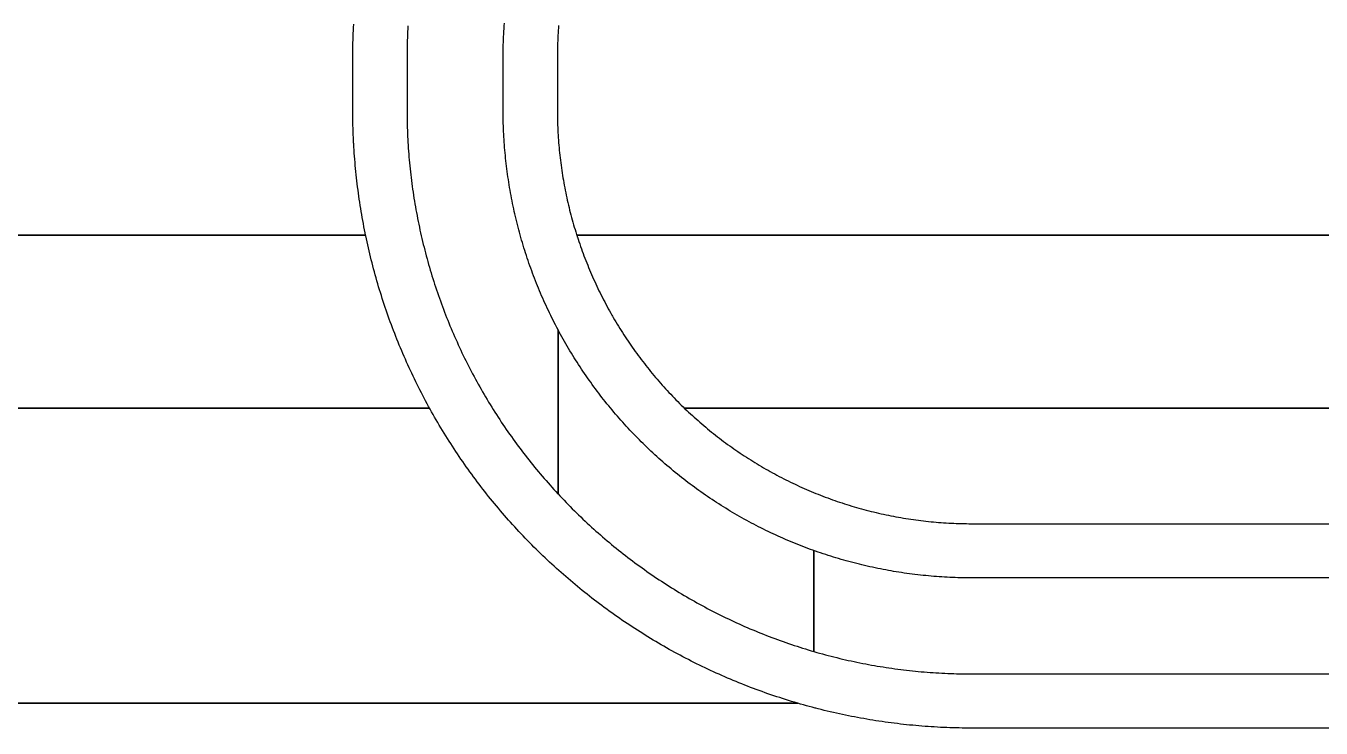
# Model space of a CAD drawing. Extents: x -3400 to 6900, y -3400 to 6900.
# Drawn here: x -1551.3 to -1216.9, y -568.9 to -387.5 of the extents above; entities that cross this region are included whole.
import ezdxf

# ---------------------------------------------------------------- set-up
doc = ezdxf.new("R2010")
doc.units = 0
doc.layers.add('XOR', color=1, linetype='CONTINUOUS')

# ---------------------------------------------------------------- blocks, each defined once
blk = doc.blocks.new('CHIP_XOR')
at = {"layer": '5'}
for points in [[(-1552.693, -487.444), (-1552.735, -488.2055), (-1552.773, -488.968), (-1552.807, -489.73), (-1552.837, -490.493), (-1552.863, -491.2555), (-1552.8845, -492.018), (-1552.9025, -492.781), (-1552.9165, -493.544), (-1552.9265, -494.307), (-1552.9325, -495.07), (-1552.9345, -495.8335), (-1552.9345, -509.1665), (-1552.9325, -509.93), (-1552.9265, -510.693), (-1552.9165, -511.456), (-1552.9025, -512.219), (-1552.8845, -512.982), (-1552.863, -513.7445), (-1552.837, -514.507), (-1552.807, -515.27), (-1552.773, -516.032), (-1552.735, -516.7945), (-1552.693, -517.556), (-1552.647, -518.318), (-1552.597, -519.0795), (-1552.5435, -519.8405), (-1552.4855, -520.6015), (-1552.4235, -521.362), (-1552.3575, -522.1225), (-1552.288, -522.8825), (-1552.214, -523.642), (-1552.1365, -524.401), (-1552.0545, -525.1595), (-1551.969, -525.918), (-1551.879, -526.676), (-1551.7855, -527.433), (-1551.688, -528.19), (-1551.586, -528.9465), (-1551.4805, -529.702), (-1551.371, -530.4575), (-1551.2575, -531.212), (-1551.1405, -531.966), (-1551.019, -532.7195), (-1550.8935, -533.472), (-1550.7645, -534.224), (-1550.6315, -534.9755), (-1550.494, -535.7265), (-1550.353, -536.476), (-1550.208, -537.2255), (-1550.0595, -537.974), (-1549.9065, -538.7215), (-1549.75, -539.4685), (-1549.589, -540.2145), (-1549.4245, -540.9595), (-1549.2565, -541.704), (-1549.084, -542.4475), (-1548.908, -543.19), (-1548.7275, -543.9315), (-1548.5435, -544.672), (-1548.356, -545.4115), (-1548.164, -546.15), (-1547.9685, -546.888), (-1547.769, -547.6245), (-1547.566, -548.36), (-1547.3585, -549.0945), (-1547.1475, -549.828), (-1546.933, -550.56), (-1546.7145, -551.291), (-1546.492, -552.021), (-1546.2655, -552.75), (-1546.0355, -553.4775), (-1545.8015, -554.204), (-1545.564, -554.929), (-1545.3225, -555.653), (-1545.077, -556.3755), (-1544.828, -557.097), (-1544.575, -557.817), (-1544.3185, -558.5355), (-1544.058, -559.253), (-1543.794, -559.9685), (-1543.526, -560.6835), (-1543.2545, -561.3965), (-1542.979, -562.108), (-1542.7, -562.8185), (-1542.4175, -563.527), (-1542.131, -564.2345), (-1541.8405, -564.94), (-1541.547, -565.6445), (-1541.249, -566.347), (-1540.948, -567.0485), (-1540.643, -567.748), (-1540.3345, -568.446), (-1540.0225, -569.142), (-1539.7065, -569.837), (-1539.387, -570.53), (-1539.064, -571.221), (-1538.737, -571.911), (-1538.407, -572.5985), (-1538.073, -573.285), (-1537.7355, -573.9695), (-1537.3945, -574.652), (-1537.0495, -575.333), (-1536.7015, -576.012), (-1536.3495, -576.689), (-1535.9945, -577.3645), (-1535.6355, -578.038), (-1535.273, -578.7095), (-1534.907, -579.379), (-1534.538, -580.047), (-1534.165, -580.7125), (-1533.7885, -581.3765), (-1533.409, -582.0385), (-1533.0255, -582.698), (-1532.639, -583.356), (-1532.2485, -584.012), (-1531.855, -584.6655), (-1531.458, -585.3175), (-1531.0575, -585.967), (-1530.6535, -586.6145), (-1530.2465, -587.26), (-1529.836, -587.903), (-1529.422, -588.544), (-1529.0045, -589.183), (-1528.584, -589.82), (-1528.16, -590.4545), (-1527.733, -591.0865), (-1527.302, -591.7165), (-1526.8685, -592.3445), (-1526.431, -592.97), (-1525.991, -593.593), (-1525.547, -594.214), (-1525.1, -594.8325), (-1524.65, -595.4485), (-1524.1965, -596.0625), (-1523.74, -596.674), (-1523.2805, -597.283), (-1522.8175, -597.8895), (-1522.351, -598.494), (-1521.882, -599.0955), (-1521.4095, -599.695), (-1520.934, -600.2915), (-1520.455, -600.886), (-1519.9735, -601.4775), (-1519.4885, -602.067), (-1519.0005, -602.6535), (-1518.5095, -603.238), (-1518.0155, -603.8195), (-1517.5185, -604.3985), (-1517.018, -604.9745), (-1516.515, -605.5485), (-1516.009, -606.1195), (-1515.5, -606.688), (-1514.9875, -607.254), (-1514.4725, -607.817), (-1513.9545, -608.377), (-1513.9385, -608.3945), (-1513.9385, -565.9775), (-1514.2635, -565.3625), (-1514.585, -564.7455), (-1514.903, -564.1265), (-1515.2175, -563.506), (-1515.5285, -562.8835), (-1515.836, -562.2595), (-1516.1395, -561.6335), (-1516.4395, -561.0055), (-1516.736, -560.376), (-1517.029, -559.745), (-1517.318, -559.112), (-1517.6035, -558.4775), (-1517.8855, -557.8415), (-1518.164, -557.204), (-1518.4385, -556.5645), (-1518.709, -555.9235), (-1518.9765, -555.2815), (-1519.24, -554.6375), (-1519.4995, -553.992), (-1519.7555, -553.345), (-1520.008, -552.6965), (-1520.2565, -552.0465), (-1520.5015, -551.3955), (-1520.7425, -550.7425), (-1520.98, -550.0885), (-1521.2135, -549.4335), (-1521.4435, -548.7765), (-1521.6695, -548.1185), (-1521.8915, -547.459), (-1522.11, -546.7985), (-1522.3245, -546.137), (-1522.5355, -545.4735), (-1522.7425, -544.8095), (-1522.9455, -544.144), (-1523.145, -543.4775), (-1523.3405, -542.8095), (-1523.532, -542.141), (-1523.72, -541.471), (-1523.904, -540.8), (-1524.084, -540.128), (-1524.26, -539.4545), (-1524.4325, -538.7805), (-1524.601, -538.1055), (-1524.7655, -537.4295), (-1524.926, -536.7525), (-1525.083, -536.0745), (-1525.236, -535.396), (-1525.3845, -534.716), (-1525.53, -534.0355), (-1525.671, -533.3545), (-1525.808, -532.6725), (-1525.9415, -531.9895), (-1526.0705, -531.306), (-1526.196, -530.6215), (-1526.3175, -529.9365), (-1526.435, -529.2505), (-1526.549, -528.564), (-1526.6585, -527.877), (-1526.764, -527.1895), (-1526.866, -526.501), (-1526.9635, -525.812), (-1527.0575, -525.123), (-1527.147, -524.433), (-1527.233, -523.7425), (-1527.315, -523.0515), (-1527.393, -522.36), (-1527.4665, -521.668), (-1527.5365, -520.976), (-1527.6025, -520.2835), (-1527.6645, -519.5905), (-1527.7225, -518.897), (-1527.7765, -518.2035), (-1527.8265, -517.5095), (-1527.8725, -516.815), (-1527.9145, -516.1205), (-1527.9525, -515.426), (-1527.9865, -514.731), (-1528.0165, -514.036), (-1528.0425, -513.3405), (-1528.0645, -512.645), (-1528.0825, -511.9495), (-1528.0965, -511.254), (-1528.1065, -510.558), (-1528.1125, -509.8625), (-1528.1145, -509.1665), (-1528.1145, -495.8335), (-1528.1125, -495.1375), (-1528.1065, -494.442), (-1528.0965, -493.746), (-1528.0825, -493.0505), (-1528.0645, -492.355), (-1528.0425, -491.6595), (-1528.0165, -490.964), (-1527.9865, -490.269), (-1527.9525, -489.574), (-1527.9145, -488.8795), (-1527.8725, -488.185), (-1527.8265, -487.4905), (-1527.7765, -486.7965)], [(-1837.5, -541.5405), (-1563.6195, -541.5405), (-1563.747, -540.9185), (-1563.904, -540.135), (-1564.057, -539.3505), (-1564.206, -538.5655), (-1564.351, -537.78), (-1564.4925, -536.993), (-1564.6295, -536.206), (-1564.763, -535.418), (-1564.8925, -534.6295), (-1565.0175, -533.8405), (-1565.139, -533.0505), (-1565.2565, -532.26), (-1565.37, -531.469), (-1565.48, -530.6775), (-1565.5855, -529.8855), (-1565.687, -529.0925), (-1565.7845, -528.2995), (-1565.8785, -527.506), (-1565.968, -526.712), (-1566.054, -525.9175), (-1566.136, -525.1225), (-1566.2135, -524.327), (-1566.2875, -523.5315), (-1566.3575, -522.7355), (-1566.4235, -521.939), (-1566.485, -521.142), (-1566.543, -520.345), (-1566.597, -519.548), (-1566.647, -518.7505), (-1566.693, -517.9525), (-1566.7085, -517.6535), (-1566.735, -517.1545), (-1566.773, -516.3565), (-1566.807, -515.558), (-1566.8365, -514.7595), (-1566.8625, -513.9605), (-1566.8845, -513.162), (-1566.9025, -512.363), (-1566.9165, -511.564), (-1566.9265, -510.765), (-1566.9325, -509.966), (-1566.9345, -509.1665), (-1566.9345, -495.8335), (-1566.9325, -495.034), (-1566.9265, -494.235), (-1566.9165, -493.436), (-1566.9025, -492.637), (-1566.8845, -491.838), (-1566.8625, -491.0395), (-1566.8365, -490.2405), (-1566.807, -489.442), (-1566.773, -488.6435), (-1566.735, -487.8455), (-1566.693, -487.0475)], [(-1513.7775, -487.3465), (-1513.827, -487.998), (-1513.873, -488.65), (-1513.915, -489.302), (-1513.953, -489.9545), (-1513.987, -490.6075), (-1514.017, -491.26), (-1514.043, -491.913), (-1514.065, -492.566), (-1514.0825, -493.2195), (-1514.0965, -493.873), (-1514.1065, -494.5265), (-1514.1125, -495.18), (-1514.1145, -495.8335), (-1514.1145, -509.1665), (-1514.1125, -509.82), (-1514.1065, -510.4735), (-1514.0965, -511.127), (-1514.0825, -511.7805), (-1514.065, -512.434), (-1514.043, -513.087), (-1514.017, -513.74), (-1513.987, -514.3925), (-1513.953, -515.0455), (-1513.915, -515.698), (-1513.873, -516.35), (-1513.827, -517.002), (-1513.7775, -517.6535), (-1513.7235, -518.305), (-1513.6655, -518.9555), (-1513.604, -519.6065), (-1513.538, -520.2565), (-1513.468, -520.9065), (-1513.3945, -521.5555), (-1513.317, -522.2045), (-1513.235, -522.853), (-1513.1495, -523.501), (-1513.06, -524.148), (-1512.9665, -524.795), (-1512.869, -525.441), (-1512.7675, -526.087), (-1512.662, -526.7315), (-1512.5525, -527.376), (-1512.4395, -528.0195), (-1512.3225, -528.6625), (-1512.201, -529.305), (-1512.076, -529.946), (-1511.947, -530.587), (-1511.814, -531.227), (-1511.6775, -531.866), (-1511.537, -532.504), (-1511.392, -533.1415), (-1511.2435, -533.778), (-1511.0915, -534.4135), (-1510.935, -535.048), (-1510.775, -535.6815), (-1510.611, -536.314), (-1510.443, -536.9455), (-1510.2715, -537.576), (-1510.096, -538.2055), (-1509.9165, -538.834), (-1509.733, -539.4615), (-1509.546, -540.0875), (-1509.355, -540.7125), (-1509.1605, -541.3365), (-1509.0955, -541.5405), (-62.5, -541.5405)], [(-2334.91, -586.2035), (-1547.131, -586.2035), (-1547.36, -585.7875), (-1547.7415, -585.085), (-1548.1195, -584.381), (-1548.494, -583.675), (-1548.865, -582.9675), (-1549.2325, -582.2575), (-1549.596, -581.546), (-1549.9565, -580.833), (-1550.313, -580.118), (-1550.6665, -579.401), (-1551.016, -578.6825), (-1551.207, -578.2845), (-1551.362, -577.962), (-1551.704, -577.24), (-1552.043, -576.516), (-1552.378, -575.7905), (-1552.7095, -575.0635), (-1553.0375, -574.335), (-1553.3615, -573.6045), (-1553.682, -572.8725), (-1553.999, -572.1385), (-1554.312, -571.4035), (-1554.6215, -570.6665), (-1554.9275, -569.9285), (-1555.2295, -569.1885), (-1555.528, -568.4475), (-1555.8225, -567.7045), (-1556.1135, -566.9605), (-1556.401, -566.2145), (-1556.6845, -565.4675), (-1556.964, -564.719), (-1557.24, -563.969), (-1557.5125, -563.2175), (-1557.781, -562.465), (-1558.0455, -561.711), (-1558.3065, -560.9555), (-1558.564, -560.199), (-1558.817, -559.441), (-1559.067, -558.682), (-1559.3125, -557.9215), (-1559.5545, -557.16), (-1559.793, -556.3975), (-1560.027, -555.6335), (-1560.2575, -554.868), (-1560.4845, -554.102), (-1560.7075, -553.3345), (-1560.9265, -552.566), (-1561.1415, -551.7965), (-1561.353, -551.0255), (-1561.5605, -550.254), (-1561.764, -549.481), (-1561.9635, -548.7075), (-1562.1595, -547.9325), (-1562.3515, -547.157), (-1562.5395, -546.3805), (-1562.724, -545.6025), (-1562.904, -544.824), (-1563.0805, -544.045), (-1563.253, -543.2645), (-1563.4215, -542.4835), (-1563.5865, -541.7015), (-1563.6195, -541.5405), (-1837.5, -541.5405)], [(-62.5, -541.5405), (-1509.0955, -541.5405), (-1508.962, -541.959), (-1508.917, -542.097), (-1508.7595, -542.5805), (-1508.5535, -543.2005), (-1508.3435, -543.8195), (-1508.13, -544.437), (-1507.9125, -545.0535), (-1507.691, -545.6685), (-1507.4665, -546.282), (-1507.2375, -546.894), (-1507.005, -547.505), (-1506.769, -548.114), (-1506.529, -548.722), (-1506.2855, -549.3285), (-1506.038, -549.9335), (-1505.787, -550.537), (-1505.5325, -551.1385), (-1505.274, -551.739), (-1505.012, -552.3375), (-1504.746, -552.9345), (-1504.477, -553.53), (-1504.204, -554.124), (-1503.9275, -554.716), (-1503.647, -555.3065), (-1503.3635, -555.895), (-1503.076, -556.482), (-1502.785, -557.067), (-1502.4905, -557.6505), (-1502.1925, -558.232), (-1501.8905, -558.812), (-1501.5855, -559.39), (-1501.2765, -559.966), (-1500.9645, -560.54), (-1500.6485, -561.112), (-1500.3295, -561.6825), (-1500.0065, -562.2505), (-1499.863, -562.5), (-1499.6805, -562.817), (-1499.351, -563.381), (-1499.018, -563.9435), (-1498.6815, -564.5035), (-1498.3415, -565.062), (-1497.998, -565.618), (-1497.6515, -566.172), (-1497.301, -566.7235), (-1496.948, -567.2735), (-1496.591, -567.821), (-1496.231, -568.366), (-1495.8675, -568.9095), (-1495.5005, -569.45), (-1495.1305, -569.989), (-1494.757, -570.525), (-1494.3805, -571.059), (-1494.0005, -571.591), (-1493.6175, -572.1205), (-1493.231, -572.6475), (-1492.8415, -573.172), (-1492.4485, -573.6945), (-1492.0525, -574.2145), (-1491.6535, -574.7315), (-1491.251, -575.2465), (-1490.8455, -575.7595), (-1490.437, -576.2695), (-1490.0255, -576.777), (-1489.6105, -577.282), (-1489.1925, -577.7845), (-1488.7715, -578.2845), (-1488.348, -578.7815), (-1487.9205, -579.2765), (-1487.4905, -579.7685), (-1487.0575, -580.258), (-1486.6215, -580.7445), (-1486.1825, -581.229), (-1485.741, -581.7105), (-1485.296, -582.189), (-1484.848, -582.665), (-1484.3975, -583.1385), (-1483.944, -583.609), (-1483.4875, -584.0765), (-1483.0285, -584.5415), (-1482.566, -585.0035), (-1482.101, -585.463), (-1481.6335, -585.9195), (-1481.339, -586.2035), (750.18, -586.2035)], [(-1837.5, -662.5), (-1451.988, -662.5), (-1452.1265, -662.4595), (-1452.893, -662.233), (-1453.658, -662.0025), (-1454.422, -661.768), (-1455.185, -661.53), (-1455.9465, -661.288), (-1456.7065, -661.042), (-1457.466, -660.7925), (-1458.224, -660.539), (-1458.9805, -660.282), (-1459.7355, -660.021), (-1460.4895, -659.756), (-1461.2425, -659.4875), (-1461.9935, -659.2155), (-1462.7435, -658.9395), (-1463.492, -658.6595), (-1464.239, -658.376), (-1464.985, -658.089), (-1465.729, -657.798), (-1466.472, -657.503), (-1467.2135, -657.205), (-1467.953, -656.9025), (-1468.6915, -656.597), (-1469.428, -656.2875), (-1470.1635, -655.974), (-1470.897, -655.6575), (-1471.629, -655.337), (-1472.3595, -655.0125), (-1473.088, -654.685), (-1473.8155, -654.3535), (-1474.541, -654.0185), (-1475.2645, -653.6795), (-1475.9865, -653.337), (-1476.707, -652.991), (-1477.4255, -652.6415), (-1478.1425, -652.2885), (-1478.8575, -651.932), (-1479.571, -651.5715), (-1480.2825, -651.2075), (-1480.992, -650.84), (-1481.7, -650.4695), (-1482.4055, -650.095), (-1483.11, -649.7165), (-1483.812, -649.335), (-1484.512, -648.95), (-1485.2105, -648.5615), (-1485.907, -648.1695), (-1486.601, -647.774), (-1487.2935, -647.375), (-1487.984, -646.9725), (-1488.6725, -646.5665), (-1489.3585, -646.1575), (-1490.043, -645.7445), (-1490.725, -645.3285), (-1491.405, -644.909), (-1492.083, -644.486), (-1492.759, -644.0595), (-1493.433, -643.63), (-1494.1045, -643.1965), (-1494.774, -642.76), (-1495.441, -642.3205), (-1496.106, -641.8775), (-1496.769, -641.431), (-1497.4295, -640.981), (-1498.0875, -640.528), (-1498.7435, -640.0715), (-1499.3975, -639.612), (-1500.0485, -639.149), (-1500.698, -638.683), (-1501.3445, -638.2135), (-1501.989, -637.741), (-1502.631, -637.265), (-1503.2705, -636.786), (-1503.908, -636.304), (-1504.5425, -635.8185), (-1505.175, -635.33), (-1505.805, -634.838), (-1506.4325, -634.343), (-1507.057, -633.845), (-1507.6795, -633.344), (-1508.2995, -632.84), (-1508.917, -632.3325), (-1509.532, -631.822), (-1510.144, -631.3085), (-1510.754, -630.792), (-1511.361, -630.2725), (-1511.9655, -629.75), (-1512.5675, -629.224), (-1513.167, -628.6955), (-1513.7635, -628.164), (-1514.3575, -627.629), (-1514.9485, -627.0915), (-1515.537, -626.551), (-1516.123, -626.0075), (-1516.706, -625.4615), (-1517.2865, -624.912), (-1517.864, -624.36), (-1518.439, -623.8045), (-1519.011, -623.2465), (-1519.5805, -622.686), (-1520.147, -622.1225), (-1520.7105, -621.556), (-1521.2715, -620.9865), (-1521.8295, -620.4145), (-1522.3845, -619.8395), (-1522.9365, -619.262), (-1523.486, -618.6815), (-1524.0325, -618.0985), (-1524.576, -617.5125), (-1525.1165, -616.924), (-1525.654, -616.3325), (-1526.1885, -615.7385), (-1526.72, -615.142), (-1527.249, -614.543), (-1527.7745, -613.941), (-1528.297, -613.3365), (-1528.8165, -612.729), (-1529.333, -612.1195), (-1529.8465, -611.507), (-1530.357, -610.8925), (-1530.8645, -610.275), (-1531.369, -609.655), (-1531.87, -609.0325), (-1532.368, -608.4075), (-1532.863, -607.78), (-1533.3545, -607.15), (-1533.843, -606.518), (-1534.3285, -605.883), (-1534.811, -605.246), (-1535.29, -604.606), (-1535.7655, -603.964), (-1536.2385, -603.32), (-1536.7075, -602.673), (-1537.174, -602.024), (-1537.6365, -601.3725), (-1538.0965, -600.719), (-1538.5525, -600.063), (-1539.006, -599.4045), (-1539.4555, -598.744), (-1539.902, -598.0815), (-1540.345, -597.4165), (-1540.785, -596.749), (-1541.2215, -596.0795), (-1541.6545, -595.408), (-1542.084, -594.7345), (-1542.5105, -594.0585), (-1542.9335, -593.3805), (-1543.353, -592.7005), (-1543.7695, -592.0185), (-1544.182, -591.334), (-1544.5915, -590.6475), (-1544.9975, -589.9595), (-1545.4, -589.269), (-1545.7985, -588.5765), (-1546.194, -587.882), (-1546.5865, -587.186), (-1546.975, -586.4875), (-1547.131, -586.2035), (-2334.91, -586.2035)], [(750.18, -586.2035), (-1481.339, -586.2035), (-1481.163, -586.373), (-1480.6895, -586.8235), (-1480.2135, -587.2715), (-1479.735, -587.716), (-1479.2535, -588.158), (-1478.7695, -588.597), (-1478.2825, -589.033), (-1477.793, -589.466), (-1477.301, -589.896), (-1476.8065, -590.323), (-1476.309, -590.747), (-1475.809, -591.168), (-1475.3065, -591.586), (-1474.8015, -592.0005), (-1474.294, -592.4125), (-1473.784, -592.821), (-1473.2715, -593.2265), (-1472.7565, -593.6285), (-1472.239, -594.028), (-1471.719, -594.424), (-1471.1965, -594.8165), (-1470.672, -595.206), (-1470.145, -595.5925), (-1469.6155, -595.9755), (-1469.084, -596.3555), (-1468.55, -596.7325), (-1468.0135, -597.1055), (-1467.475, -597.476), (-1466.934, -597.8425), (-1466.391, -598.206), (-1465.8455, -598.5665), (-1465.298, -598.923), (-1464.7485, -599.2765), (-1464.1965, -599.6265), (-1463.6425, -599.9735), (-1463.0865, -600.3165), (-1462.5285, -600.6565), (-1461.968, -600.993), (-1461.406, -601.326), (-1460.8415, -601.656), (-1460.2755, -601.982), (-1459.707, -602.305), (-1459.1365, -602.624), (-1458.5645, -602.94), (-1457.9905, -603.252), (-1457.4145, -603.5605), (-1456.8365, -603.866), (-1456.257, -604.1675), (-1455.6755, -604.4655), (-1455.092, -604.7605), (-1454.5065, -605.051), (-1453.92, -605.3385), (-1453.331, -605.6225), (-1452.7405, -605.9025), (-1452.1485, -606.179), (-1451.555, -606.452), (-1450.9595, -606.7215), (-1450.3625, -606.987), (-1449.7635, -607.2495), (-1449.1635, -607.5075), (-1448.5615, -607.7625), (-1447.958, -608.0135), (-1447.353, -608.2605), (-1446.747, -608.5045), (-1446.139, -608.744), (-1445.5295, -608.9805), (-1444.919, -609.213), (-1444.3065, -609.4415), (-1443.693, -609.6665), (-1443.078, -609.888), (-1442.462, -610.105), (-1441.844, -610.319), (-1441.2255, -610.529), (-1440.605, -610.735), (-1439.984, -610.9375), (-1439.361, -611.136), (-1438.7375, -611.3305), (-1438.1125, -611.5215), (-1437.486, -611.7085), (-1436.859, -611.8915), (-1436.2305, -612.071), (-1435.601, -612.2465), (-1434.9705, -612.4185), (-1434.3385, -612.5865), (-1433.706, -612.7505), (-1433.0725, -612.9105), (-1432.438, -613.0665), (-1431.8025, -613.219), (-1431.166, -613.3675), (-1430.5285, -613.512), (-1429.8905, -613.653), (-1429.2515, -613.7895), (-1428.6115, -613.9225), (-1427.971, -614.0515), (-1427.3295, -614.1765), (-1426.6875, -614.2975), (-1426.0445, -614.415), (-1425.4005, -614.528), (-1424.7565, -614.6375), (-1424.1115, -614.7425), (-1423.466, -614.844), (-1422.8195, -614.9415), (-1422.173, -615.035), (-1421.5255, -615.125), (-1420.8775, -615.2105), (-1420.229, -615.292), (-1419.5805, -615.37), (-1418.931, -615.4435), (-1418.281, -615.5135), (-1417.631, -615.579), (-1416.9805, -615.641), (-1416.3295, -615.699), (-1415.678, -615.7525), (-1415.0265, -615.8025), (-1414.3745, -615.8485), (-1413.7225, -615.8905), (-1413.07, -615.9285), (-1412.4175, -615.962), (-1411.7645, -615.992), (-1411.1115, -616.018), (-1410.4585, -616.04), (-1409.805, -616.058), (-1409.152, -616.072), (-1408.4985, -616.082), (-1407.845, -616.088), (-1407.1915, -616.09), (-553.759, -616.09)], [(-553.759, -630.09), (-1407.1915, -630.09), (-1407.887, -630.088), (-1408.583, -630.082), (-1409.2785, -630.072), (-1409.974, -630.058), (-1410.6695, -630.04), (-1411.365, -630.018), (-1412.0605, -629.992), (-1412.7555, -629.962), (-1413.4505, -629.928), (-1414.145, -629.89), (-1414.8395, -629.848), (-1415.534, -629.802), (-1416.228, -629.752), (-1416.9215, -629.698), (-1417.615, -629.64), (-1418.308, -629.578), (-1419.0005, -629.512), (-1419.693, -629.442), (-1420.3845, -629.368), (-1421.076, -629.29), (-1421.767, -629.2085), (-1422.4575, -629.1225), (-1423.1475, -629.0325), (-1423.837, -628.939), (-1424.5255, -628.841), (-1425.214, -628.7395), (-1425.9015, -628.6335), (-1426.589, -628.524), (-1427.2755, -628.4105), (-1427.961, -628.293), (-1428.646, -628.1715), (-1429.3305, -628.046), (-1430.014, -627.9165), (-1430.697, -627.7835), (-1431.379, -627.646), (-1432.0605, -627.505), (-1432.741, -627.36), (-1433.4205, -627.211), (-1434.0995, -627.058), (-1434.777, -626.9015), (-1435.454, -626.741), (-1436.13, -626.576), (-1436.8055, -626.4075), (-1437.4795, -626.2355), (-1438.1525, -626.059), (-1438.8245, -625.879), (-1439.4955, -625.695), (-1440.1655, -625.5075), (-1440.8345, -625.3155), (-1441.502, -625.12), (-1442.1685, -624.921), (-1442.834, -624.7175), (-1443.4985, -624.5105), (-1444.1615, -624.3), (-1444.8235, -624.0855), (-1445.484, -623.867), (-1446.143, -623.6445), (-1446.8015, -623.4185), (-1447.458, -623.189), (-1447.8525, -623.048), (-1447.8525, -649.123), (-1447.119, -649.334), (-1446.3845, -649.541), (-1445.649, -649.7445), (-1444.9125, -649.944), (-1444.175, -650.1395), (-1443.436, -650.331), (-1442.6965, -650.519), (-1441.956, -650.703), (-1441.2145, -650.883), (-1440.472, -651.0595), (-1439.7285, -651.2315), (-1438.9845, -651.4), (-1438.239, -651.5645), (-1437.493, -651.725), (-1436.746, -651.882), (-1435.9985, -652.0345), (-1435.25, -652.1835), (-1434.501, -652.3285), (-1433.751, -652.4695), (-1433.0005, -652.6065), (-1432.249, -652.74), (-1431.497, -652.869), (-1430.744, -652.9945), (-1429.9905, -653.1155), (-1429.2365, -653.233), (-1428.482, -653.3465), (-1427.727, -653.456), (-1426.971, -653.5615), (-1426.2145, -653.663), (-1425.458, -653.761), (-1424.7005, -653.8545), (-1423.9425, -653.944), (-1423.1845, -654.03), (-1422.4255, -654.1115), (-1421.6665, -654.1895), (-1420.907, -654.263), (-1420.147, -654.333), (-1419.387, -654.399), (-1418.626, -654.4605), (-1417.8655, -654.5185), (-1417.104, -654.5725), (-1416.3425, -654.6225), (-1415.581, -654.6685), (-1414.819, -654.7105), (-1414.057, -654.748), (-1413.2945, -654.782), (-1412.532, -654.812), (-1411.7695, -654.838), (-1411.0065, -654.86), (-1410.2435, -654.878), (-1409.4805, -654.892), (-1408.7175, -654.902), (-1407.9545, -654.908), (-1407.1915, -654.91), (-553.759, -654.91)], [(-553.759, -668.91), (-1407.1915, -668.91), (-1407.9905, -668.908), (-1408.7895, -668.902), (-1409.5885, -668.892), (-1410.3875, -668.878), (-1411.1865, -668.86), (-1411.9855, -668.838), (-1412.784, -668.812), (-1413.5825, -668.782), (-1414.381, -668.748), (-1415.179, -668.71), (-1415.9775, -668.668), (-1416.775, -668.6225), (-1417.5725, -668.5725), (-1418.37, -668.5185), (-1419.167, -668.4605), (-1419.9635, -668.3985), (-1420.76, -668.3325), (-1421.556, -668.263), (-1422.352, -668.189), (-1423.147, -668.111), (-1423.942, -668.0295), (-1424.7365, -667.9435), (-1425.5305, -667.854), (-1426.324, -667.76), (-1427.1175, -667.6625), (-1427.91, -667.5605), (-1428.702, -667.455), (-1429.4935, -667.3455), (-1430.2845, -667.232), (-1431.075, -667.1145), (-1431.865, -666.993), (-1432.654, -666.8675), (-1433.4425, -666.738), (-1434.2305, -666.605), (-1435.018, -666.4675), (-1435.8045, -666.3265), (-1436.5905, -666.1815), (-1437.3755, -666.0325), (-1438.16, -665.8795), (-1438.9435, -665.7225), (-1439.726, -665.562), (-1440.508, -665.397), (-1441.289, -665.2285), (-1442.0695, -665.056), (-1442.849, -664.8795), (-1443.6275, -664.699), (-1444.405, -664.515), (-1445.1815, -664.327), (-1445.9575, -664.135), (-1446.732, -663.939), (-1447.353, -663.7785), (-1447.506, -663.739), (-1448.2785, -663.5355), (-1449.0505, -663.328), (-1449.821, -663.117), (-1450.5905, -662.9015), (-1451.359, -662.6825), (-1451.988, -662.5), (-2334.91, -662.5)]]:
    blk.add_lwpolyline(points, dxfattribs=at)
blk.add_lwpolyline([(-1447.8525, -623.048), (-1448.1135, -622.955), (-1448.7675, -622.718), (-1449.42, -622.477), (-1450.0715, -622.232), (-1450.721, -621.9835), (-1451.3695, -621.731), (-1452.0165, -621.475), (-1452.662, -621.215), (-1453.306, -620.9515), (-1453.9485, -620.6845), (-1454.5895, -620.4135), (-1455.2285, -620.139), (-1455.8665, -619.861), (-1456.5025, -619.579), (-1457.137, -619.2935), (-1457.7695, -619.004), (-1458.401, -618.7115), (-1459.0305, -618.415), (-1459.658, -618.115), (-1460.284, -617.811), (-1460.9085, -617.504), (-1461.5305, -617.193), (-1462.1515, -616.8785), (-1462.77, -616.5605), (-1463.387, -616.239), (-1464.0025, -615.914), (-1464.6155, -615.585), (-1465.227, -615.253), (-1465.8365, -614.9175), (-1466.444, -614.578), (-1467.0495, -614.2355), (-1467.653, -613.8895), (-1468.2545, -613.5395), (-1468.854, -613.1865), (-1469.4515, -612.83), (-1470.047, -612.47), (-1470.6405, -612.107), (-1471.2315, -611.74), (-1471.8205, -611.37), (-1472.4075, -610.9965), (-1472.9925, -610.6195), (-1473.575, -610.239), (-1474.1555, -609.8555), (-1474.734, -609.4685), (-1475.31, -609.078), (-1475.8835, -608.6845), (-1476.455, -608.2875), (-1477.0245, -607.8875), (-1477.591, -607.484), (-1478.1555, -607.0775), (-1478.718, -606.6675), (-1479.2775, -606.2545), (-1479.835, -605.838), (-1480.39, -605.4185), (-1480.9425, -604.9955), (-1481.493, -604.5695), (-1482.0405, -604.1405), (-1482.586, -603.7085), (-1483.1285, -603.273), (-1483.6685, -602.8345), (-1484.2065, -602.393), (-1484.7415, -601.948), (-1485.274, -601.5005), (-1485.804, -601.0495), (-1486.3315, -600.596), (-1486.856, -600.139), (-1487.3785, -599.679), (-1487.898, -599.216), (-1488.4145, -598.7505), (-1488.9285, -598.2815), (-1489.44, -597.8095), (-1489.949, -597.335), (-1490.4545, -596.8575), (-1490.958, -596.377), (-1491.4585, -595.8935), (-1491.956, -595.407), (-1492.4505, -594.918), (-1492.9425, -594.426), (-1493.432, -593.931), (-1493.918, -593.4335), (-1494.4015, -592.933), (-1494.882, -592.43), (-1495.3595, -591.924), (-1495.8345, -591.4155), (-1496.306, -590.904), (-1496.775, -590.39), (-1497.241, -589.873), (-1497.704, -589.3535), (-1498.1635, -588.8315), (-1498.6205, -588.307), (-1499.0745, -587.7795), (-1499.525, -587.2495), (-1499.973, -586.717), (-1500.4175, -586.1815), (-1500.859, -585.644), (-1501.2975, -585.104), (-1501.733, -584.561), (-1502.1655, -584.016), (-1502.5945, -583.468), (-1503.0205, -582.918), (-1503.443, -582.3655), (-1503.8625, -581.8105), (-1504.279, -581.253), (-1504.692, -580.693), (-1505.102, -580.131), (-1505.509, -579.5665), (-1505.912, -578.9995), (-1506.3125, -578.4305), (-1506.7095, -577.859), (-1507.103, -577.285), (-1507.493, -576.709), (-1507.88, -576.131), (-1508.264, -575.5505), (-1508.644, -574.968), (-1509.021, -574.383), (-1509.3945, -573.796), (-1509.7645, -573.207), (-1510.1315, -572.6155), (-1510.495, -572.0225), (-1510.855, -571.427), (-1511.2115, -570.8295), (-1511.5645, -570.23), (-1511.914, -569.6285), (-1512.26, -569.025), (-1512.603, -568.419), (-1512.942, -567.8115), (-1513.2775, -567.2025), (-1513.61, -566.591), (-1513.9385, -565.9775), (-1513.9385, -608.3945), (-1513.4335, -608.935), (-1512.91, -609.49), (-1512.383, -610.042), (-1511.8535, -610.5915), (-1511.321, -611.138), (-1510.7855, -611.682), (-1510.2475, -612.223), (-1509.7065, -612.761), (-1509.1625, -613.2965), (-1508.616, -613.829), (-1508.0665, -614.3585), (-1507.5145, -614.885), (-1506.9595, -615.409), (-1506.402, -615.93), (-1505.8415, -616.448), (-1505.2785, -616.963), (-1504.7125, -617.475), (-1504.144, -617.984), (-1503.573, -618.4905), (-1502.9995, -618.9935), (-1502.423, -619.4935), (-1501.844, -619.991), (-1501.2625, -620.485), (-1500.6785, -620.976), (-1500.0915, -621.464), (-1499.5025, -621.9485), (-1498.9105, -622.4305), (-1498.3165, -622.909), (-1497.7195, -623.385), (-1497.12, -623.857), (-1496.5185, -624.3265), (-1495.9145, -624.7925), (-1495.3075, -625.2555), (-1494.6985, -625.7155), (-1494.087, -626.172), (-1493.4735, -626.6255), (-1492.857, -627.0755), (-1492.2385, -627.5225), (-1491.6175, -627.966), (-1490.9945, -628.4065), (-1490.369, -628.8435), (-1489.7415, -629.2775), (-1489.1115, -629.708), (-1488.479, -630.1355), (-1487.8445, -630.5595), (-1487.208, -630.98), (-1486.569, -631.3975), (-1485.928, -631.8115), (-1485.2845, -632.222), (-1484.639, -632.629), (-1483.9915, -633.033), (-1483.342, -633.4335), (-1482.6905, -633.8305), (-1482.0365, -634.224), (-1481.3805, -634.614), (-1480.723, -635.001), (-1480.063, -635.384), (-1479.401, -635.764), (-1478.7375, -636.1405), (-1478.0715, -636.513), (-1477.4035, -636.8825), (-1476.734, -637.2485), (-1476.0625, -637.611), (-1475.389, -637.9695), (-1474.7135, -638.325), (-1474.0365, -638.6765), (-1473.3575, -639.025), (-1472.6765, -639.3695), (-1471.994, -639.7105), (-1471.3095, -640.048), (-1470.6235, -640.382), (-1469.9355, -640.7125), (-1469.246, -641.039), (-1468.5545, -641.3625), (-1467.8615, -641.682), (-1467.167, -641.9975), (-1466.4705, -642.31), (-1465.7725, -642.6185), (-1465.073, -642.9235), (-1464.372, -643.2245), (-1463.669, -643.522), (-1462.965, -643.816), (-1462.259, -644.106), (-1461.552, -644.3925), (-1460.843, -644.6755), (-1460.133, -644.9545), (-1459.421, -645.23), (-1458.708, -645.5015), (-1457.9935, -645.7695), (-1457.2775, -646.0335), (-1456.56, -646.294), (-1455.8415, -646.5505), (-1455.1215, -646.803), (-1454.4, -647.0525), (-1453.6775, -647.2975), (-1452.9535, -647.539), (-1452.2285, -647.777), (-1451.502, -648.0105), (-1450.7745, -648.241), (-1450.046, -648.467), (-1449.316, -648.6895), (-1448.5845, -648.9085), (-1447.8525, -649.123)], close=True, dxfattribs=at)

msp = doc.modelspace()

# ---------------------------------------------------------------- block references
at = {"layer": 'XOR'}
msp.add_blockref('CHIP_XOR', (100, 100), dxfattribs=at)

doc.saveas('drawing.dxf')
